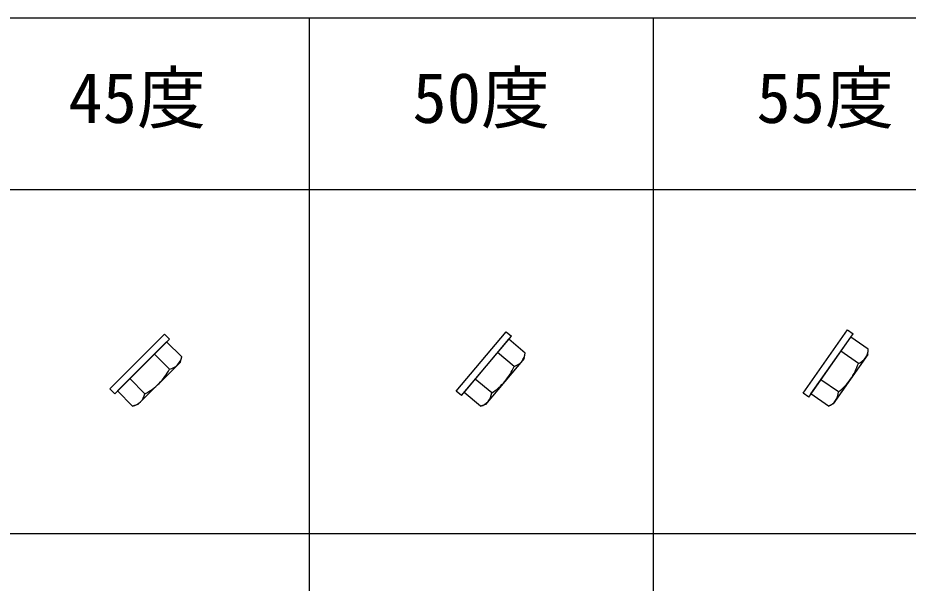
# Model space of a CAD drawing. Units: millimetres, scale not verified. Extents: x -390 to 390, y -260 to 278.
# Drawn here: x -3.9 to 99.6, y 194.2 to 260 of the extents above; entities that cross this region are included whole.
import ezdxf
from ezdxf.enums import TextEntityAlignment as Align

# ---------------------------------------------------------------- set-up
doc = ezdxf.new("R2010")
doc.units = ezdxf.units.MM
doc.header["$LTSCALE"] = 2
for name, color, linetype in [('0-0', 3, 'Continuous'), ('F-0', 4, 'Continuous'), ('F-E', 6, 'Continuous')]:
    doc.layers.add(name, color=color, linetype=linetype)
doc.styles.add('ＭＳ ゴシック', font='')
doc.styles.get('ＭＳ ゴシック').set_extended_font_data('MS Gothic')

msp = doc.modelspace()

# ---------------------------------------------------------------- linework, layer by layer
at = {"layer": '0-0'}
for p, q in [((7.384, 216.252), (13.748, 222.616)), ((47.72, 216.039), (53.505, 222.933)), ((48.015, 216.39), (53.211, 222.582)), ((55.116, 220.983), (53.211, 222.582)), ((88.074, 215.855), (93.236, 223.227)), ((88.337, 216.23), (92.973, 222.852)), ((95.011, 221.425), (92.973, 222.852)), ((7.708, 216.576), (13.424, 222.292)), ((15.183, 220.533), (13.424, 222.292)), ((13.753, 219.105), (11.995, 220.863)), ((15.02, 219.929), (15.183, 220.533)), ((53.817, 219.435), (51.912, 221.034)), ((55.008, 220.367), (55.116, 220.983)), ((94.956, 220.802), (90.941, 215.068)), ((93.852, 219.77), (91.814, 221.196)), ((94.956, 220.802), (95.011, 221.425)), ((15.02, 219.929), (10.071, 214.98)), ((55.008, 220.367), (50.508, 215.005)), ((10.896, 216.246), (9.137, 218.005)), ((51.22, 216.339), (49.314, 217.938)), ((91.534, 216.459), (89.496, 217.886)), ((7.384, 216.252), (6.818, 216.818)), ((9.467, 214.817), (7.708, 216.576)), ((47.72, 216.039), (47.107, 216.553)), ((49.921, 214.791), (48.015, 216.39)), ((88.074, 215.855), (87.419, 216.314)), ((90.375, 214.804), (88.337, 216.23)), ((10.071, 214.98), (9.467, 214.817)), ((50.508, 215.005), (49.921, 214.791)), ((90.941, 215.068), (90.375, 214.804))]:
    msp.add_line(p, q, dxfattribs=at)
for points in [[(87.419, 216.314), (92.581, 223.686), (93.236, 223.227)], [(6.818, 216.818), (13.182, 223.182), (13.748, 222.616)], [(47.107, 216.553), (52.893, 223.447), (53.505, 222.933)]]:
    msp.add_lwpolyline(points, dxfattribs=at)
for centre, radius, start, end in [((13.213, 220.974), 2.018, 317.025, 347.383), ((53.116, 221.25), 2.018, 322.025, 352.383), ((92.995, 221.517), 2.018, 327.025, 357.383), ((13.314, 221.071), 2.015, 282.59, 313.039), ((53.208, 221.356), 2.015, 287.59, 318.039), ((87.001, 222.002), 7.205, 325.641, 341.956), ((93.078, 221.63), 2.015, 292.59, 323.039), ((7.394, 222.492), 7.205, 315.641, 331.956), ((47.187, 222.255), 7.205, 320.641, 336.956), ((7.508, 222.606), 7.206, 298.045, 314.359), ((47.29, 222.379), 7.206, 303.045, 319.359), ((87.093, 222.134), 7.206, 308.045, 324.359), ((89.521, 216.55), 2.015, 326.965, 357.409), ((8.929, 216.686), 2.015, 316.965, 347.409), ((49.308, 216.717), 2.021, 287.642, 317.958), ((49.222, 216.605), 2.015, 321.965, 352.409), ((89.597, 216.669), 2.021, 292.642, 322.958), ((9.025, 216.79), 2.021, 282.642, 312.958)]:
    msp.add_arc(centre, radius, start, end, dxfattribs=at)
at = {"layer": 'F-0'}
for p, q in [((30, 260), (30, -260)), ((70, 260), (70, -260)), ((-370, 200), (390, 200))]:
    msp.add_line(p, q, dxfattribs=at)
at = {"layer": 'F-E'}
for p, q in [((-390, 260), (390, 260)), ((-390, 240), (390, 240))]:
    msp.add_line(p, q, dxfattribs=at)

# ---------------------------------------------------------------- texts
at = {"layer": 'F-0', "color": 7, "style": 'ＭＳ ゴシック'}
for s, p in [('45度', (2, 246)), ('50度', (42, 246)), ('55度', (82, 246))]:
    msp.add_text(s, height=5.865, dxfattribs=at).set_placement(p, align=Align.BOTTOM_LEFT)

doc.saveas('drawing.dxf')
